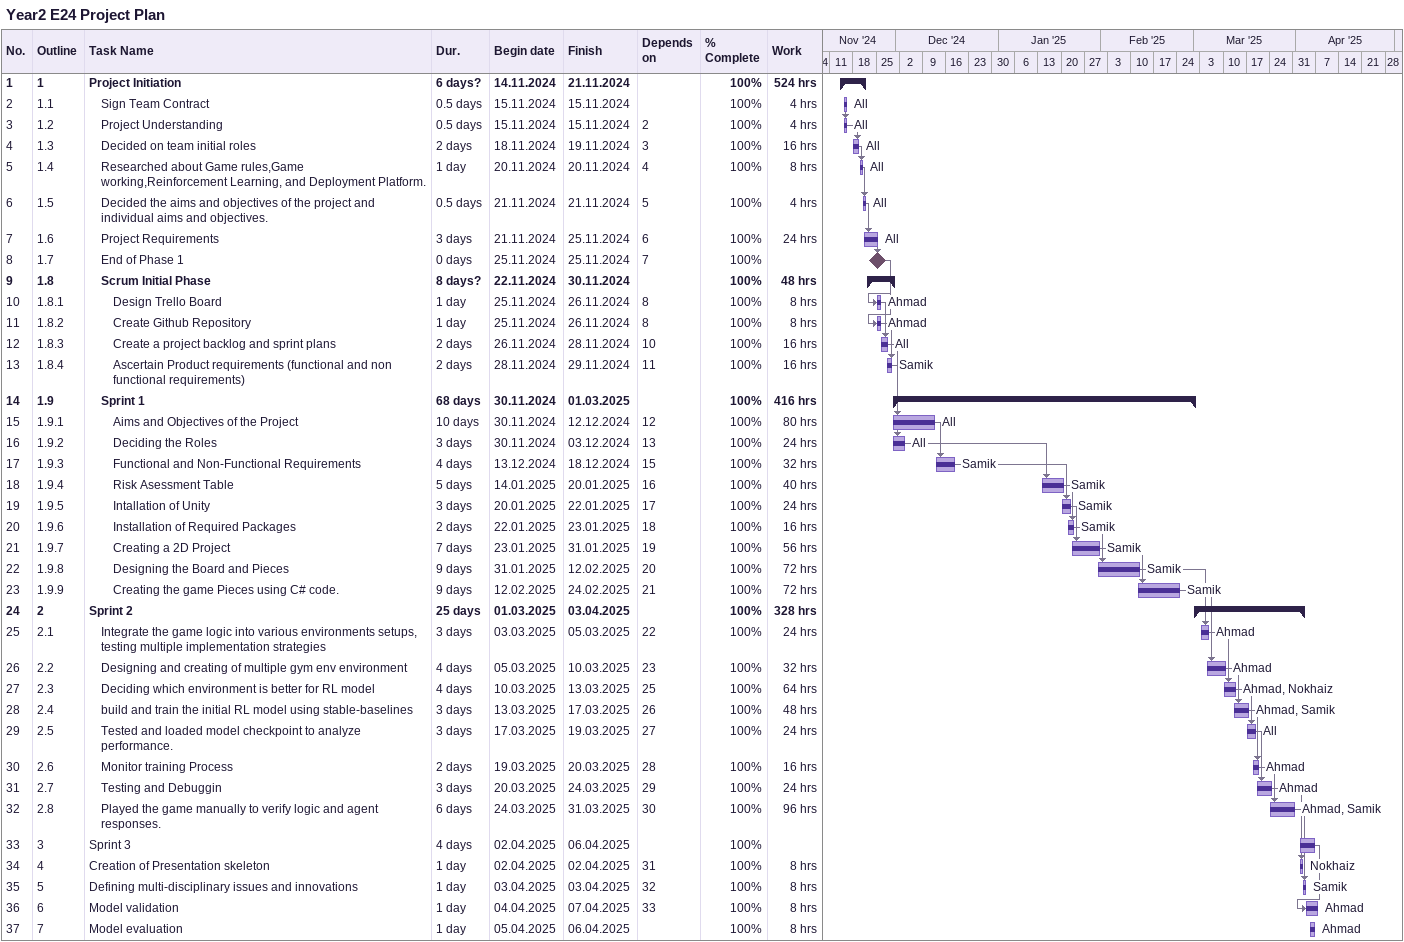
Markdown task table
Year2 E24 Project Plan

| ID | WBS | Task | Duration | Start | Finish | Predecessors | Resources | % complete | Work (h) |
|---|---|---|---|---|---|---|---|---|---|
| 1 | 1 | **Project Initiation** | 6d? | 2024-11-14 | 2024-11-21 |  |  | 100 | 524 |
| 2 | 1.1 | Sign Team Contract | 0.5d | 2024-11-15 | 2024-11-15 |  | All | 100 | 4 |
| 3 | 1.2 | Project Understanding | 0.5d | 2024-11-15 | 2024-11-15 | 2 | All | 100 | 4 |
| 4 | 1.3 | Decided on team initial roles | 2d | 2024-11-18 | 2024-11-19 | 3 | All | 100 | 16 |
| 5 | 1.4 | Researched about Game rules,Game working,Reinforcement Learning, and Deployment Platform. | 1d | 2024-11-20 | 2024-11-20 | 4 | All | 100 | 8 |
| 6 | 1.5 | Decided the aims and objectives of the project and individual aims and objectives. | 0.5d | 2024-11-21 | 2024-11-21 | 5 | All | 100 | 4 |
| 7 | 1.6 | Project Requirements | 3d | 2024-11-21 | 2024-11-25 | 6 | All | 100 | 24 |
| 8 | 1.7 | End of Phase 1 | 0d | 2024-11-25 | 2024-11-25 | 7 |  | 100 |  |
| 9 | 1.8 | **Scrum Initial Phase** | 8d? | 2024-11-22 | 2024-11-30 |  |  | 100 | 48 |
| 10 | 1.8.1 | Design Trello Board | 1d | 2024-11-25 | 2024-11-26 | 8 | Ahmad | 100 | 8 |
| 11 | 1.8.2 | Create Github Repository | 1d | 2024-11-25 | 2024-11-26 | 8 | Ahmad | 100 | 8 |
| 12 | 1.8.3 | Create a project backlog and sprint plans | 2d | 2024-11-26 | 2024-11-28 | 10 | All | 100 | 16 |
| 13 | 1.8.4 | Ascertain Product requirements (functional and non functional requirements) | 2d | 2024-11-28 | 2024-11-29 | 11 | Samik | 100 | 16 |
| 14 | 1.9 | **Sprint 1** | 68d | 2024-11-30 | 2025-03-01 |  |  | 100 | 416 |
| 15 | 1.9.1 | Aims and Objectives of the Project | 10d | 2024-11-30 | 2024-12-12 | 12 | All | 100 | 80 |
| 16 | 1.9.2 | Deciding the Roles | 3d | 2024-11-30 | 2024-12-03 | 13 | All | 100 | 24 |
| 17 | 1.9.3 | Functional and Non-Functional Requirements | 4d | 2024-12-13 | 2024-12-18 | 15 | Samik | 100 | 32 |
| 18 | 1.9.4 | Risk Asessment Table | 5d | 2025-01-14 | 2025-01-20 | 16 | Samik | 100 | 40 |
| 19 | 1.9.5 | Intallation of Unity | 3d | 2025-01-20 | 2025-01-22 | 17 | Samik | 100 | 24 |
| 20 | 1.9.6 | Installation of Required Packages | 2d | 2025-01-22 | 2025-01-23 | 18 | Samik | 100 | 16 |
| 21 | 1.9.7 | Creating a 2D Project | 7d | 2025-01-23 | 2025-01-31 | 19 | Samik | 100 | 56 |
| 22 | 1.9.8 | Designing the Board and Pieces | 9d | 2025-01-31 | 2025-02-12 | 20 | Samik | 100 | 72 |
| 23 | 1.9.9 | Creating the game Pieces using C# code. | 9d | 2025-02-12 | 2025-02-24 | 21 | Samik | 100 | 72 |
| 24 | 2 | **Sprint 2** | 25d | 2025-03-01 | 2025-04-03 |  |  | 100 | 328 |
| 25 | 2.1 | Integrate the game logic into various environments setups, testing multiple implementation strategies | 3d | 2025-03-03 | 2025-03-05 | 22 | Ahmad | 100 | 24 |
| 26 | 2.2 | Designing and creating of multiple gym env environment | 4d | 2025-03-05 | 2025-03-10 | 23 | Ahmad | 100 | 32 |
| 27 | 2.3 | Deciding which environment is better for RL model | 4d | 2025-03-10 | 2025-03-13 | 25 | Ahmad, Nokhaiz | 100 | 64 |
| 28 | 2.4 | build and train the initial RL model using stable-baselines | 3d | 2025-03-13 | 2025-03-17 | 26 | Ahmad, Samik | 100 | 48 |
| 29 | 2.5 | Tested and loaded model checkpoint to analyze performance. | 3d | 2025-03-17 | 2025-03-19 | 27 | All | 100 | 24 |
| 30 | 2.6 | Monitor training Process | 2d | 2025-03-19 | 2025-03-20 | 28 | Ahmad | 100 | 16 |
| 31 | 2.7 | Testing and Debuggin | 3d | 2025-03-20 | 2025-03-24 | 29 | Ahmad | 100 | 24 |
| 32 | 2.8 | Played the game manually to verify logic and agent responses. | 6d | 2025-03-24 | 2025-03-31 | 30 | Ahmad, Samik | 100 | 96 |
| 33 | 3 | Sprint 3 | 4d | 2025-04-02 | 2025-04-06 |  |  | 100 |  |
| 34 | 4 | Creation of Presentation skeleton | 1d | 2025-04-02 | 2025-04-02 | 31 | Nokhaiz | 100 | 8 |
| 35 | 5 | Defining multi-disciplinary issues and innovations | 1d | 2025-04-03 | 2025-04-03 | 32 | Samik | 100 | 8 |
| 36 | 6 | Model validation | 1d | 2025-04-04 | 2025-04-07 | 33 | Ahmad | 100 | 8 |
| 37 | 7 | Model evaluation | 1d | 2025-04-05 | 2025-04-06 |  | Ahmad | 100 | 8 |
